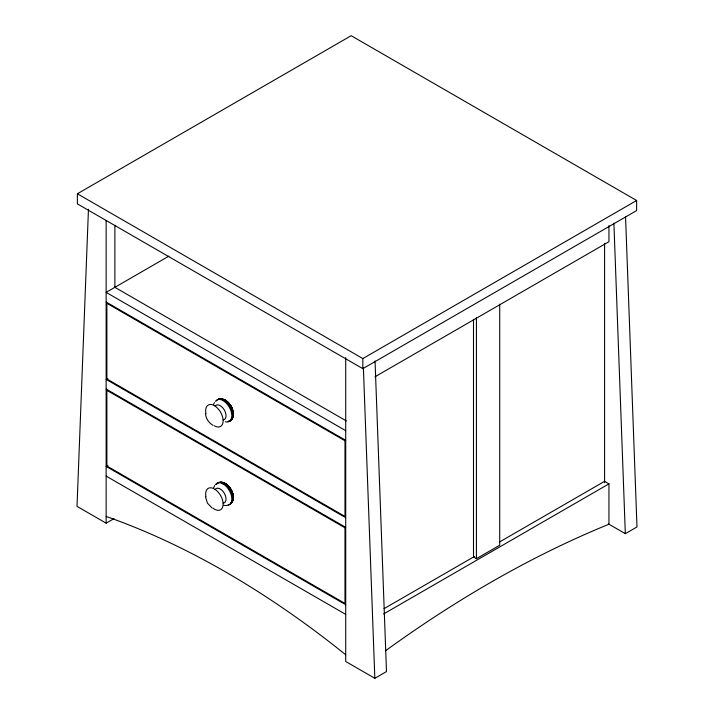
<?xml version="1.0" encoding="UTF-8"?>
<svg xmlns="http://www.w3.org/2000/svg" width="714" height="714" viewBox="0 0 714 714"><rect width="100%" height="100%" fill="white"/><g stroke="black" fill="none" stroke-linecap="round" stroke-linejoin="round"><path stroke-width="1.07" d="M88.456 209.22L77.014 506.351L106.145 523.166L114.008 518.632M213.656 404.41L214.486 402.571M213.656 487.707L214.673 485.493M77.38 193.771L351.172 35.7L636.62 200.5L636.62 210.594L362.828 368.665L77.38 203.865L77.38 193.771L362.828 358.571L636.62 200.5M168.897 256.13L106.145 292.365L345.71 430.676M107.894 378.375L106.145 379.384L345.71 517.704M107.894 465.403L106.145 466.412L345.71 604.731M374.921 376.813L608.953 241.698L608.953 225.562M384.034 608.667L474.569 556.402M499.604 541.944L604.579 481.334L608.953 483.86L608.953 524.219A1160.241 669.866 -60 0 0 385.399 650.856M473.507 319.292L473.507 557.009L476.425 558.696L499.72 545.237L499.72 304.191M383.588 613.969L608.953 483.86M345.71 357.598L345.71 661.485L374.841 678.3L386.488 671.571L375.046 360.989M608.355 523.88L625.33 533.679L636.986 526.95L625.535 216.369M226.704 505.548L223.848 505.36M114.365 287.019L346.308 420.93M106.145 302.031L345.71 440.342M106.145 389.059L345.71 527.369M106.145 476.086L345.71 614.397M213.067 425.374C208.854 422.902 205.712 418.449 205.534 413.495M211.915 507.859L207.399 503.084L205.534 496.792M613.888 223.089L625.33 533.679M363.39 367.71L374.841 678.3M604.579 243.438L604.579 482.744M476.425 317.641L476.425 558.696M362.828 358.571L362.828 368.665M114.883 225.312L114.883 287.314M106.145 220.385L106.145 523.166M215.566 484.592A12.361 7.131 60 0 1 229.31 490.438A12.361 7.131 60 0 1 227.507 505.262M216.244 484.199A12.361 7.131 60 0 1 229.997 490.045A12.361 7.131 60 0 1 228.185 504.869M205.953 496.792A12.361 7.131 60 0 1 213.379 488.447A12.361 7.131 60 0 1 223.134 504.387A12.361 7.131 60 0 1 212.879 508.109M221.724 482.664A10.897 6.292 60 0 1 233.282 497.042M233.023 499.193A10.897 6.292 60 0 1 232.255 500.898M221.313 482.423A11.326 6.542 60 0 1 230.979 489.474A11.326 6.542 60 0 1 232.255 501.371M220.885 482.262A11.692 6.747 60 0 1 231.577 490.893A11.692 6.747 60 0 1 230.863 503.049M220.439 482.191A11.986 6.926 60 0 1 231.407 491.036A11.986 6.926 60 0 1 230.676 503.495M216.833 484.03A12.209 7.051 60 0 1 229.569 488.447A12.209 7.051 60 0 1 230.417 503.897M215.173 489.411A8.238 4.757 60 0 1 224.339 493.312A8.238 4.757 60 0 1 223.134 503.191M224.125 483.53A9.907 5.721 60 0 1 227.757 485.618M228.337 486.172A9.907 5.721 60 0 1 232.916 495.712M223.875 483.155A10.424 6.015 60 0 1 233.13 495.971M229.346 487.626A9.362 5.4 60 0 1 230.72 489.625M231.764 491.821A9.362 5.4 60 0 1 232.255 493.312M232.434 494.043A9.362 5.4 60 0 1 232.657 496.15M215.566 401.295A12.361 7.131 60 0 1 230.069 408.569A12.361 7.131 60 0 1 225.392 421.76M216.244 400.902A12.361 7.131 60 0 1 229.997 406.748A12.361 7.131 60 0 1 228.185 421.572M205.953 413.486A12.361 7.131 60 0 1 212.879 404.936A12.361 7.131 60 0 1 223.098 419.894A12.361 7.131 60 0 1 214.396 425.839M221.313 399.126A11.326 6.542 60 0 1 231.675 407.48A11.326 6.542 60 0 1 230.979 419.252M219.171 399.492A11.692 6.747 60 0 1 230.863 406.239A11.692 6.747 60 0 1 230.863 419.743M218.68 399.429A11.986 6.926 60 0 1 230.676 406.355A11.986 6.926 60 0 1 230.676 420.198M218.207 399.456A12.209 7.051 60 0 1 231.157 407.908A12.209 7.051 60 0 1 228.632 421.153M217.752 399.563A12.343 7.122 60 0 1 230.854 408.113A12.343 7.122 60 0 1 228.293 421.492M215.173 406.114A8.238 4.757 60 0 1 224.339 410.006A8.238 4.757 60 0 1 223.134 419.894M223.58 399.545A10.897 6.292 60 0 1 231.693 407.408A10.897 6.292 60 0 1 232.255 417.601M225.936 401A9.907 5.721 60 0 1 232.916 412.415M223.875 399.858A10.424 6.015 60 0 1 233.13 412.674M227.73 402.741A9.202 5.31 60 0 1 230.649 406.364M232.336 410.711A9.202 5.31 60 0 1 232.55 412.781M106.145 516.445A879.068 507.529 60 0 1 345.71 654.756M223.527 400.358L223.134 400.616L223.527 400.358M223.527 483.655L223.134 483.913L223.527 483.655M344.987 440.77L106.868 303.289L106.868 378.964L344.987 516.436L344.987 440.77M344.987 527.789L106.868 390.317L106.868 465.992L344.987 603.464L344.987 527.789"/></g></svg>
